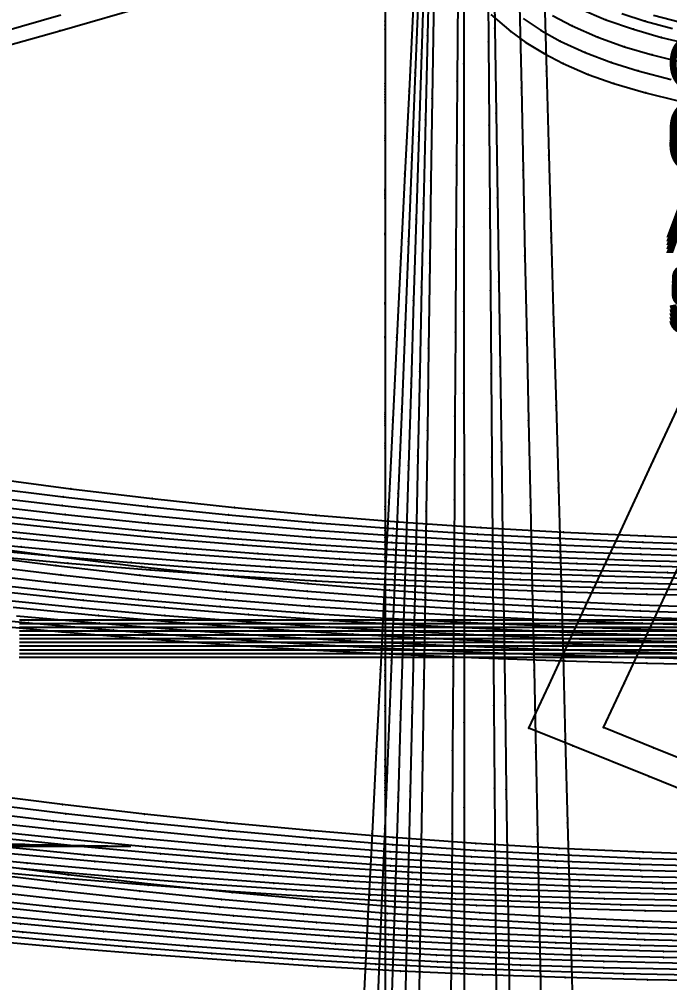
# Model space of a CAD drawing. Extents: x -2408 to 1029, y -526 to 2095.
# Drawn here: x -947.7 to -827.8, y 809.1 to 986.6 of the extents above; entities that cross this region are included whole.
import ezdxf

# ---------------------------------------------------------------- set-up
doc = ezdxf.new("R2010")
doc.units = 0

# ---------------------------------------------------------------- blocks, each defined once
blk = doc.blocks.new(' -30')
at = {"layer": '1'}
for points in [[(-230.058452, 916.580001), (-245.141658, 917.098852), (-260.166828, 917.769134), (-275.234338, 918.624536), (-290.688383, 919.721853), (-305.728339, 920.97651), (-320.933019, 922.392988), (-335.945284, 923.939691), (-351.112705, 925.667383), (-366.087844, 927.54152)], [(-365.812658, 998.782208), (-350.671126, 996.787103), (-335.643521, 994.987391), (-320.458902, 993.349894), (-305.476456, 991.931465), (-290.253334, 990.705195), (-275.086221, 989.677705), (-259.838398, 988.812748), (-244.782035, 988.103728), (-229.520606, 987.520225)], [(-320.357439, 558.396066), (-316.027919, 556.954437), (-311.026476, 555.586877)]]:
    blk.add_lwpolyline(points, dxfattribs=at)
at = {"layer": '14'}
for points in [[(-229.973089, 929.289697), (-245.16976, 929.809888), (-260.640927, 930.508343), (-275.965086, 931.398015), (-291.241824, 932.504552), (-306.505752, 933.796136), (-321.802467, 935.240728), (-337.036458, 936.834409), (-352.178831, 938.587466), (-367.373851, 940.521132)], [(-367.601045, 986.208617), (-352.58876, 984.230198), (-337.53589, 982.420932), (-322.481054, 980.787744), (-306.948559, 979.311879), (-291.912577, 978.095582), (-276.394841, 977.034537), (-261.339635, 976.171484), (-245.709135, 975.431759), (-230.041771, 974.838048)], [(-442.170355, 550.084343), (-423.963504, 555.161139), (-406.897577, 560.120217)], [(-344.509268, 558.212614), (-340.810588, 555.052314), (-338.013704, 553.046672), (-334.660668, 550.994056), (-331.145926, 549.16618), (-326.560525, 547.169298), (-321.804232, 545.458786), (-315.935061, 543.733499), (-309.963749, 542.306563)]]:
    blk.add_lwpolyline(points, dxfattribs=at)
at = {"layer": '3'}
for p in [(-350.671126, 996.787103), (-335.643521, 994.987391), (-320.458902, 993.349894), (-305.476456, 991.931465), (-290.253334, 990.705195), (-275.086221, 989.677705), (-259.838398, 988.812748), (-244.782035, 988.103728), (-352.58876, 984.230198), (-337.53589, 982.420932), (-322.481054, 980.787744), (-306.948559, 979.311879), (-291.912577, 978.095582), (-276.394841, 977.034537), (-261.339635, 976.171484), (-245.709135, 975.431759), (-352.178831, 938.587466), (-337.036458, 936.834409), (-321.802467, 935.240728), (-306.505752, 933.796136), (-291.241824, 932.504552), (-275.965086, 931.398015), (-260.640927, 930.508343), (-245.16976, 929.809888), (-351.112705, 925.667383), (-335.945284, 923.939691), (-320.933019, 922.392988), (-305.728339, 920.97651), (-290.688383, 919.721853), (-275.234338, 918.624536), (-260.166828, 917.769134), (-245.141658, 917.098852), (-316.027919, 556.954437), (-423.963504, 555.161139), (-340.810588, 555.052314), (-338.013704, 553.046672), (-334.660668, 550.994056), (-331.145926, 549.16618), (-326.560525, 547.169298), (-321.804232, 545.458786), (-359.557937, 544.069272), (-315.935061, 543.733499), (-360.322592, 528.86404), (-361.084233, 513.685404), (-361.829946, 498.666906), (-362.574553, 483.487431), (-363.318647, 468.307932), (-364.092661, 452.698247), (-364.85375, 437.519584), (-365.612888, 422.429259), (-366.374362, 407.250609), (-367.134082, 392.071869), (-696.187057, -16.208268), (-696.187057, -36.720904), (-696.187057, -54.118737), (-696.187057, -72.840981), (-696.187057, -92.526419), (-696.187057, -112.813858), (-696.187057, -133.342096), (-696.187057, -153.749935), (-696.187057, -173.676172)]:
    blk.add_point(p, dxfattribs=at)
at = {"layer": '7'}
blk.add_line((-763.632202, -125.051336), (-389.104042, -125.051336), dxfattribs=at)
at = {"layer": '8'}
for points in [[(-357.994041, 575.302811), (-358.78186, 559.547635), (-359.557937, 544.069272), (-360.322592, 528.86404), (-361.084233, 513.685404), (-361.829946, 498.666906), (-362.574553, 483.487431), (-363.318647, 468.307932), (-364.092661, 452.698247), (-364.85375, 437.519584), (-365.612888, 422.429259), (-366.374362, 407.250609), (-367.134082, 392.071869), (-367.88499, 377.065575), (-368.645189, 361.886858), (-369.405699, 346.708157), (-370.180402, 331.244073), (-370.940674, 316.065368), (-371.69304, 301.044358), (-372.44714, 285.989388), (-373.055725, 273.839893)], [(-696.187057, 19.626408), (-696.187057, 0.451554), (-696.187057, -16.208268), (-696.187057, -36.720904), (-696.187057, -54.118737), (-696.187057, -72.840981), (-696.187057, -92.526419), (-696.187057, -112.813858), (-696.187057, -133.342096), (-696.187057, -153.749935), (-696.187057, -173.676172), (-696.187057, -192.759608), (-696.187057, -210.639042), (-696.187057, -226.953287), (-696.187057, -241.3411), (-696.187057, -256.903938), (-696.187057, -270.749977), (-696.187057, -272.616177)]]:
    blk.add_lwpolyline(points, dxfattribs=at)
at = {"layer": '1'}
for s, p in [('Quantity: 1', (-644.384551, -39.548169)), ('Annotation:  ºá:3.0%£¬Ö±:5.0%', (-644.384551, -54.548169)), ('Size: 30', (-644.384551, -69.548169))]:
    blk.add_text(s, height=10, dxfattribs=at).set_placement(p)
blk = doc.blocks.new(' -31')
at = {"layer": '1'}
for points in [[(-230.820305, 914.890663), (-246.261205, 915.384291), (-261.705159, 916.032831), (-276.885972, 916.854244), (-292.298716, 917.902918), (-307.491762, 919.119407), (-322.87845, 920.501598), (-337.934576, 922.001733), (-353.290396, 923.691687), (-368.221521, 925.495972)], [(-366.967246, 996.565387), (-352.064695, 994.680052), (-336.544248, 992.899487), (-321.622823, 991.366514), (-306.063224, 989.969857), (-291.275461, 988.843302), (-275.685007, 987.846192), (-260.811204, 987.051404), (-245.204271, 986.362211), (-230.354188, 985.833593)]]:
    blk.add_lwpolyline(points, dxfattribs=at)
at = {"layer": '14'}
for points in [[(-230.240265, 927.585927), (-245.805788, 928.076104), (-261.071262, 928.717405), (-276.114991, 929.530822), (-291.313492, 930.56262), (-306.410991, 931.773332), (-321.54403, 933.134551), (-336.61462, 934.632982), (-351.593331, 936.278672), (-366.62911, 938.095761)], [(-368.948062, 984.016808), (-353.455415, 982.059377), (-337.922035, 980.274449), (-322.38773, 978.677124), (-307.104799, 977.312651), (-291.630691, 976.140108), (-276.427318, 975.167904), (-261.011429, 974.343856), (-245.703807, 973.672048), (-230.309778, 973.133422)], [(-439.194003, 554.031898), (-424.584246, 558.187979)], [(-339.390043, 557.500213), (-336.049315, 555.305381), (-332.530852, 553.351578), (-327.920214, 551.218969), (-323.118111, 549.395338), (-318.172456, 547.843113), (-312.115651, 546.285802)]]:
    blk.add_lwpolyline(points, dxfattribs=at)
at = {"layer": '3'}
for p in [(-352.064695, 994.680052), (-336.544248, 992.899487), (-321.622823, 991.366514), (-306.063224, 989.969857), (-291.275461, 988.843302), (-275.685007, 987.846192), (-260.811204, 987.051404), (-245.204271, 986.362211), (-353.455415, 982.059377), (-337.922035, 980.274449), (-322.38773, 978.677124), (-307.104799, 977.312651), (-291.630691, 976.140108), (-276.427318, 975.167904), (-261.011429, 974.343856), (-245.703807, 973.672048), (-351.593331, 936.278672), (-336.61462, 934.632982), (-321.54403, 933.134551), (-306.410991, 931.773332), (-291.313492, 930.56262), (-276.114991, 929.530822), (-261.071262, 928.717405), (-245.805788, 928.076104), (-353.290396, 923.691687), (-337.934576, 922.001733), (-322.87845, 920.501598), (-307.491762, 919.119407), (-292.298716, 917.902918), (-276.885972, 916.854244), (-261.705159, 916.032831), (-246.261205, 915.384291), (-336.049315, 555.305381), (-332.530852, 553.351578), (-327.920214, 551.218969), (-323.118111, 549.395338), (-359.267463, 547.518838), (-318.172456, 547.843113), (-359.903873, 531.964499), (-360.537909, 516.432865), (-361.157443, 501.065163), (-361.774082, 485.532827), (-362.389768, 470.000454), (-363.004279, 454.703099), (-363.637041, 439.171419), (-364.272866, 423.639861), (-364.903066, 408.198477), (-365.535021, 392.666756), (-696.187057, -14.78146), (-696.187057, -35.611433), (-696.187057, -53.278423), (-696.187057, -72.290306), (-696.187057, -92.280291), (-696.187057, -112.881592), (-696.187057, -133.727418), (-696.187057, -154.450981), (-696.187057, -174.685493)]:
    blk.add_point(p, dxfattribs=at)
at = {"layer": '7'}
blk.add_line((-763.632202, -125.051336), (-389.104042, -125.051336), dxfattribs=at)
at = {"layer": '8'}
for points in [[(-357.994041, 578.807983), (-358.649132, 562.686417), (-359.267463, 547.518838), (-359.903873, 531.964499), (-360.537909, 516.432865), (-361.157443, 501.065163), (-361.774082, 485.532827), (-362.389768, 470.000454), (-363.004279, 454.703099), (-363.637041, 439.171419), (-364.272866, 423.639861), (-364.903066, 408.198477), (-365.535021, 392.666756), (-366.159478, 377.311497), (-366.791779, 361.779794), (-367.424438, 346.248108), (-368.041408, 331.099689), (-368.673841, 315.567976), (-369.302066, 300.139236), (-369.923554, 284.876894), (-370.515747, 270.334682)], [(-696.187057, 21.607609), (-696.187057, 2.136107), (-696.187057, -14.78146), (-696.187057, -35.611433), (-696.187057, -53.278423), (-696.187057, -72.290306), (-696.187057, -92.280291), (-696.187057, -112.881592), (-696.187057, -133.727418), (-696.187057, -154.450981), (-696.187057, -174.685493), (-696.187057, -194.064164), (-696.187057, -212.220206), (-696.187057, -228.786831), (-696.187057, -243.397249), (-696.187057, -259.200869), (-696.187057, -273.2611), (-696.187057, -275.156174)]]:
    blk.add_lwpolyline(points, dxfattribs=at)
at = {"layer": '1'}
for s, p in [('Quantity: 1', (-644.39712, -39.590238)), ('Annotation:  ºá:3.0%£¬Ö±:5.0%', (-644.39712, -54.590238)), ('Size: 31', (-644.39712, -69.590238))]:
    blk.add_text(s, height=10, dxfattribs=at).set_placement(p)
blk = doc.blocks.new(' -32')
at = {"layer": '1'}
for points in [[(-230.699154, 913.181996), (-246.136612, 913.630204), (-261.623803, 914.227913), (-277.047884, 915.003424), (-292.418725, 915.98512), (-307.818458, 917.153823), (-323.243092, 918.477479), (-338.616786, 919.945562), (-353.976405, 921.565671), (-369.317428, 923.344145)], [(-367.387618, 994.290134), (-352.25817, 992.460743), (-336.985857, 990.789932), (-321.817783, 989.313987), (-306.593114, 988.025551), (-291.392571, 986.935484), (-276.156874, 986.019829), (-260.936463, 985.257985), (-245.709809, 984.630858), (-230.488011, 984.128957)]]:
    blk.add_lwpolyline(points, dxfattribs=at)
at = {"layer": '14'}
for points in [[(-230.450975, 925.885648), (-245.766268, 926.324945), (-261.398688, 926.931507), (-276.853012, 927.713052), (-291.848539, 928.672748), (-307.389391, 929.860784), (-322.967322, 931.208796), (-338.481588, 932.69629), (-353.901928, 934.333278), (-369.381724, 936.145979)], [(-367.742132, 981.534468), (-352.507979, 979.710591), (-337.27359, 978.052334), (-322.022067, 976.575291), (-307.039361, 975.32188), (-291.89249, 974.243828), (-276.303092, 973.30889), (-261.241835, 972.55637), (-245.599616, 971.918152), (-230.517079, 971.43226)], [(-334.851663, 558.097571), (-331.216653, 556.187815), (-326.464529, 554.111963), (-321.52624, 552.345683), (-316.450374, 550.850013), (-310.246126, 549.357553)]]:
    blk.add_lwpolyline(points, dxfattribs=at)
at = {"layer": '3'}
for p in [(-352.25817, 992.460743), (-336.985857, 990.789932), (-321.817783, 989.313987), (-306.593114, 988.025551), (-291.392571, 986.935484), (-276.156874, 986.019829), (-260.936463, 985.257985), (-245.709809, 984.630858), (-352.507979, 979.710591), (-337.27359, 978.052334), (-322.022067, 976.575291), (-307.039361, 975.32188), (-291.89249, 974.243828), (-276.303092, 973.30889), (-261.241835, 972.55637), (-245.599616, 971.918152), (-353.901928, 934.333278), (-338.481588, 932.69629), (-322.967322, 931.208796), (-307.389391, 929.860784), (-291.848539, 928.672748), (-276.853012, 927.713052), (-261.398688, 926.931507), (-245.766268, 926.324945), (-353.976405, 921.565671), (-338.616786, 919.945562), (-323.243092, 918.477479), (-307.818458, 917.153823), (-292.418725, 915.98512), (-277.047884, 915.003424), (-261.623803, 914.227913), (-246.136612, 913.630204), (-331.216653, 556.187815), (-326.464529, 554.111963), (-321.52624, 552.345683), (-358.988057, 550.997434), (-316.450374, 550.850013), (-359.474144, 535.786342), (-359.958852, 520.592354), (-360.431675, 505.566142), (-360.900168, 490.37164), (-361.365744, 475.177058), (-361.851347, 459.532016), (-362.332423, 444.337911), (-362.818072, 429.14395), (-363.300177, 414.042294), (-363.782934, 398.848259), (-364.264741, 383.654174), (-696.187057, -13.354648), (-696.187057, -34.501972), (-696.187057, -52.438121), (-696.187057, -71.739651), (-696.187057, -92.034185), (-696.187057, -112.949348), (-696.187057, -134.112761), (-696.187057, -155.152049), (-696.187057, -175.694834)]:
    blk.add_point(p, dxfattribs=at)
at = {"layer": '7'}
for p, q in [((-766.053925, 405.419922), (-432.919998, 405.419922)), ((-763.632202, -125.051336), (-389.104042, -125.051336))]:
    blk.add_line(p, q, dxfattribs=at)
at = {"layer": '8'}
for points in [[(-357.994041, 582.313194), (-358.49787, 566.40859), (-358.988057, 550.997434), (-359.474144, 535.786342), (-359.958852, 520.592354), (-360.431675, 505.566142), (-360.900168, 490.37164), (-361.365744, 475.177058), (-361.851347, 459.532016), (-362.332423, 444.337911), (-362.818072, 429.14395), (-363.300177, 414.042294), (-363.782934, 398.848259), (-364.264741, 383.654174), (-364.741199, 368.640575), (-365.223946, 353.446515), (-365.716322, 337.953807), (-366.199039, 322.759771), (-366.681662, 307.565715), (-367.17584, 292.008496), (-367.651794, 277.026072), (-367.975731, 266.829491)], [(-696.187057, 23.588808), (-696.187057, 3.820657), (-696.187057, -13.354648), (-696.187057, -34.501972), (-696.187057, -52.438121), (-696.187057, -71.739651), (-696.187057, -92.034185), (-696.187057, -112.949348), (-696.187057, -134.112761), (-696.187057, -155.152049), (-696.187057, -175.694834), (-696.187057, -195.36874), (-696.187057, -213.801389), (-696.187057, -230.620406), (-696.187057, -245.4534), (-696.187057, -261.497782), (-696.187057, -275.772225), (-696.187057, -277.696171)]]:
    blk.add_lwpolyline(points, dxfattribs=at)
at = {"layer": '1'}
for s, p in [('Quantity: 1', (-644.409082, -39.633162)), ('Annotation:  ºá:3.0%£¬Ö±:5.0%', (-644.409082, -54.633162)), ('Size: 32', (-644.409082, -69.633162))]:
    blk.add_text(s, height=10, dxfattribs=at).set_placement(p)
blk = doc.blocks.new(' -33')
at = {"layer": '1'}
for points in [[(-229.713963, 911.461238), (-244.911545, 911.851821), (-260.047911, 912.375349), (-275.234598, 913.063803), (-290.241443, 913.935448), (-305.407017, 914.996646), (-320.691927, 916.223201), (-335.833436, 917.582045), (-350.97037, 919.079392), (-366.083953, 920.720249)], [(-366.648808, 991.912787), (-351.727975, 990.197473), (-336.422339, 988.611354), (-321.465682, 987.242601), (-306.512614, 986.056419), (-291.527457, 985.047648), (-276.088338, 984.177619), (-261.085788, 983.47635), (-245.656514, 982.886327), (-230.644244, 982.430943)]]:
    blk.add_lwpolyline(points, dxfattribs=at)
at = {"layer": '14'}
for points in [[(-230.030932, 924.176649), (-245.635748, 924.579705), (-260.97185, 925.124213), (-276.150732, 925.829053), (-291.56984, 926.743353), (-306.888711, 927.846221), (-322.24732, 929.109205), (-337.542422, 930.502192), (-352.823161, 932.039735), (-368.0077, 933.724612)], [(-368.475385, 979.341077), (-353.567356, 977.627548), (-337.876936, 975.992946), (-322.169785, 974.551018), (-306.755484, 973.340364), (-291.217941, 972.307252), (-276.025194, 971.457875), (-260.647239, 970.744228), (-245.398865, 970.170211), (-230.056463, 969.719094)], [(-330.693703, 559.449297), (-325.821302, 557.373147), (-320.765045, 555.613375), (-315.578095, 554.129048), (-309.25608, 552.653804)]]:
    blk.add_lwpolyline(points, dxfattribs=at)
at = {"layer": '3'}
for p in [(-351.727975, 990.197473), (-336.422339, 988.611354), (-321.465682, 987.242601), (-306.512614, 986.056419), (-291.527457, 985.047648), (-276.088338, 984.177619), (-261.085788, 983.47635), (-245.656514, 982.886327), (-353.567356, 977.627548), (-337.876936, 975.992946), (-322.169785, 974.551018), (-306.755484, 973.340364), (-291.217941, 972.307252), (-276.025194, 971.457875), (-260.647239, 970.744228), (-245.398865, 970.170211), (-352.823161, 932.039735), (-337.542422, 930.502192), (-322.24732, 929.109205), (-306.888711, 927.846221), (-291.56984, 926.743353), (-276.150732, 925.829053), (-260.97185, 925.124213), (-245.635748, 924.579705), (-350.97037, 919.079392), (-335.833436, 917.582045), (-320.691927, 916.223201), (-305.407017, 914.996646), (-290.241443, 913.935448), (-275.234598, 913.063803), (-260.047911, 912.375349), (-244.911545, 911.851821), (-325.821302, 557.373147), (-358.719727, 554.504655), (-320.765045, 555.613375), (-315.578095, 554.129048), (-359.083177, 538.963578), (-359.445801, 523.431935), (-359.798016, 508.071864), (-360.144258, 492.539848), (-360.487111, 477.007756), (-360.830012, 461.721146), (-361.188076, 446.189394), (-361.551312, 430.657758), (-361.912148, 415.220494), (-362.272787, 399.688787), (-362.632317, 384.157073), (-696.187057, -27.697366), (-696.187057, -45.356723), (-696.187057, -64.52794), (-696.187057, -84.83305), (-696.187057, -105.894091), (-696.187057, -127.333096), (-696.187057, -148.772081), (-696.187057, -169.833121)]:
    blk.add_point(p, dxfattribs=at)
at = {"layer": '7'}
for p, q in [((-766.053925, 405.419922), (-432.919998, 405.419922)), ((-763.632202, -125.051336), (-389.104042, -125.051336))]:
    blk.add_line(p, q, dxfattribs=at)
at = {"layer": '8'}
for points in [[(-357.994041, 585.818405), (-358.356178, 570.149614), (-358.719727, 554.504655), (-359.083177, 538.963578), (-359.445801, 523.431935), (-359.798016, 508.071864), (-360.144258, 492.539848), (-360.487111, 477.007756), (-360.830012, 461.721146), (-361.188076, 446.189394), (-361.551312, 430.657758), (-361.912148, 415.220494), (-362.272787, 399.688787), (-362.632317, 384.157073), (-362.987864, 368.809854), (-363.348292, 353.278146), (-363.699601, 338.147147), (-364.060061, 322.615445), (-364.420403, 307.083761), (-364.776221, 291.747024), (-365.121605, 276.861275), (-365.435715, 263.324299)], [(-696.187057, 25.570009), (-696.187057, 5.505209), (-696.187057, -11.927834), (-696.187057, -27.697366), (-696.187057, -45.356723), (-696.187057, -64.52794), (-696.187057, -84.83305), (-696.187057, -105.894091), (-696.187057, -127.333096), (-696.187057, -148.772081), (-696.187057, -169.833121), (-696.187057, -190.138231), (-696.187057, -209.309447), (-696.187057, -226.968803), (-696.187057, -242.738335), (-696.187057, -260.17137), (-696.187057, -274.928334), (-696.187057, -280.236168)]]:
    blk.add_lwpolyline(points, dxfattribs=at)
at = {"layer": '1'}
for s, p in [('Quantity: 1', (-644.419332, -39.670074)), ('Annotation:  ºá:3.0%£¬Ö±:5.0%', (-644.419332, -54.670074)), ('Size: 33', (-644.419332, -69.670074))]:
    blk.add_text(s, height=10, dxfattribs=at).set_placement(p)
blk = doc.blocks.new(' -34')
at = {"layer": '1'}
for points in [[(-230.427762, 909.782645), (-245.767545, 910.145196), (-261.292611, 910.647728), (-276.811044, 911.316051), (-292.17174, 912.170163), (-307.669687, 913.215218), (-322.673009, 914.382545), (-338.143351, 915.730502), (-353.6053, 917.214317), (-368.932109, 918.831197)], [(-367.483907, 989.763779), (-352.346175, 988.095232), (-337.021788, 986.577503), (-321.730588, 985.251048), (-306.590636, 984.120804), (-291.27251, 983.153903), (-276.06515, 982.352131), (-260.73121, 981.684495), (-245.392154, 981.143215), (-230.338441, 980.727177)]]:
    blk.add_lwpolyline(points, dxfattribs=at)
at = {"layer": '14'}
for points in [[(-230.120326, 922.484644), (-245.41609, 922.840358), (-261.082202, 923.350452), (-276.636184, 924.022929), (-291.791546, 924.864889), (-306.850963, 925.889206), (-321.900271, 927.067712), (-336.990789, 928.378096), (-352.016187, 929.816011), (-366.944987, 931.389015)], [(-368.935912, 977.147014), (-353.592861, 975.459212), (-338.253338, 973.937193), (-323.189596, 972.623136), (-307.862851, 971.478358), (-292.70988, 970.517946), (-277.127204, 969.688538), (-261.377122, 968.997943), (-245.786458, 968.44933), (-230.134274, 968.026103)], [(-317.912185, 558.25939), (-311.505881, 556.642196)]]:
    blk.add_lwpolyline(points, dxfattribs=at)
at = {"layer": '3'}
for p in [(-352.346175, 988.095232), (-337.021788, 986.577503), (-321.730588, 985.251048), (-306.590636, 984.120804), (-291.27251, 983.153903), (-276.06515, 982.352131), (-260.73121, 981.684495), (-245.392154, 981.143215), (-353.592861, 975.459212), (-338.253338, 973.937193), (-323.189596, 972.623136), (-307.862851, 971.478358), (-292.70988, 970.517946), (-277.127204, 969.688538), (-261.377122, 968.997943), (-245.786458, 968.44933), (-352.016187, 929.816011), (-336.990789, 928.378096), (-321.900271, 927.067712), (-306.850963, 925.889206), (-291.791546, 924.864889), (-276.636184, 924.022929), (-261.082202, 923.350452), (-245.41609, 922.840358), (-353.6053, 917.214317), (-338.143351, 915.730502), (-322.673009, 914.382545), (-307.669687, 913.215218), (-292.17174, 912.170163), (-276.811044, 911.316051), (-261.292611, 910.647728), (-245.767545, 910.145196), (-358.692348, 542.89281), (-358.922183, 527.744832), (-359.146703, 512.596784), (-359.369416, 496.9027), (-359.579519, 481.754431), (-359.789396, 466.856898), (-360.022707, 450.987489), (-360.251846, 435.839505), (-360.480858, 420.787976), (-360.709181, 405.639974), (-360.935904, 390.491966), (-696.187057, -26.503698), (-696.187057, -44.42414), (-696.187057, -63.878794), (-696.187057, -84.484107), (-696.187057, -105.856506), (-696.187057, -127.612478), (-696.187057, -149.368449), (-696.187057, -170.740867)]:
    blk.add_point(p, dxfattribs=at)
at = {"layer": '7'}
for p, q in [((-766.053925, 405.419922), (-432.919998, 405.419922)), ((-763.632202, -125.051336), (-389.104042, -125.051336))]:
    blk.add_line(p, q, dxfattribs=at)
at = {"layer": '8'}
for points in [[(-357.994041, 589.323578), (-358.232784, 573.314169), (-358.462428, 558.04015), (-358.692348, 542.89281), (-358.922183, 527.744832), (-359.146703, 512.596784), (-359.369416, 496.9027), (-359.579519, 481.754431), (-359.789396, 466.856898), (-360.022707, 450.987489), (-360.251846, 435.839505), (-360.480858, 420.787976), (-360.709181, 405.639974), (-360.935904, 390.491966), (-361.170325, 374.811117), (-361.397397, 359.663089), (-361.624845, 344.515086), (-361.856973, 329.055137), (-362.08426, 313.90714), (-362.31091, 298.797827), (-362.541301, 283.44087), (-362.765018, 268.530517), (-362.895737, 259.819088)], [(-696.187057, 27.551208), (-696.187057, 7.189761), (-696.187057, -10.50102), (-696.187057, -26.503698), (-696.187057, -44.42414), (-696.187057, -63.878794), (-696.187057, -84.484107), (-696.187057, -105.856506), (-696.187057, -127.612478), (-696.187057, -149.368449), (-696.187057, -170.740867), (-696.187057, -191.34618), (-696.187057, -210.800818), (-696.187057, -228.721277), (-696.187057, -244.723942), (-696.187057, -262.414736), (-696.187057, -277.389873), (-696.187057, -282.776184)]]:
    blk.add_lwpolyline(points, dxfattribs=at)
at = {"layer": '1'}
for s, p in [('Category: 2', (-644.430513, -24.70312)), ('Quantity: 1', (-644.430513, -39.70312)), ('Annotation:  ºá:3.0%£¬Ö±:5.0%', (-644.430513, -54.70312)), ('Size: 34', (-644.430513, -69.70312))]:
    blk.add_text(s, height=10, dxfattribs=at).set_placement(p)
blk = doc.blocks.new(' -35')
at = {"layer": '1'}
for points in [[(-230.101982, 908.087931), (-245.560677, 908.41424), (-261.00138, 908.870145), (-276.451107, 909.482685), (-291.799817, 910.27427), (-307.231155, 911.249734), (-322.247475, 912.358137), (-337.6563, 913.63927), (-352.936288, 915.03769), (-368.320668, 916.584044)], [(-368.795335, 987.694646), (-353.40563, 986.063434), (-338.101332, 984.609462), (-323.08904, 983.365764), (-307.754268, 982.276277), (-292.235381, 981.344765), (-276.881329, 980.576891), (-261.513174, 979.94598), (-246.148302, 979.438741), (-230.680906, 979.043986)]]:
    blk.add_lwpolyline(points, dxfattribs=at)
at = {"layer": '14'}
for points in [[(-230.156451, 920.796217), (-245.757363, 921.123319), (-261.094105, 921.582282), (-276.315237, 922.189722), (-291.865827, 922.992552), (-307.331555, 923.986954), (-322.787331, 925.146208), (-338.28588, 926.443576), (-353.718078, 927.869738), (-369.051616, 929.432836)], [(-367.445227, 974.769211), (-352.516082, 973.21241), (-337.57244, 971.813351), (-322.08609, 970.550151), (-306.369598, 969.460313), (-290.88519, 968.554393), (-275.801216, 967.815642), (-260.541089, 967.200202), (-245.411211, 966.712004), (-230.155305, 966.336682)]]:
    blk.add_lwpolyline(points, dxfattribs=at)
at = {"layer": '3'}
for p in [(-353.40563, 986.063434), (-338.101332, 984.609462), (-323.08904, 983.365764), (-307.754268, 982.276277), (-292.235381, 981.344765), (-276.881329, 980.576891), (-261.513174, 979.94598), (-246.148302, 979.438741), (-352.516082, 973.21241), (-337.57244, 971.813351), (-322.08609, 970.550151), (-306.369598, 969.460313), (-290.88519, 968.554393), (-275.801216, 967.815642), (-260.541089, 967.200202), (-245.411211, 966.712004), (-353.718078, 927.869738), (-338.28588, 926.443576), (-322.787331, 925.146208), (-307.331555, 923.986954), (-291.865827, 922.992552), (-276.315237, 922.189722), (-261.094105, 921.582282), (-245.757363, 921.123319), (-352.936288, 915.03769), (-337.6563, 913.63927), (-322.247475, 912.358137), (-307.231155, 911.249734), (-291.799817, 910.27427), (-276.451107, 909.482685), (-261.00138, 908.870145), (-245.560677, 908.41424), (-358.329169, 546.146793), (-358.442452, 530.676502), (-358.550565, 515.206176), (-358.648017, 499.914978), (-358.741122, 484.44456), (-358.836891, 468.97415), (-358.940036, 453.75982), (-359.05188, 438.28952), (-359.165799, 422.819241), (-359.277038, 407.447403), (-359.387175, 391.977098), (-696.187057, -25.310029), (-696.187057, -43.491557), (-696.187057, -63.229649), (-696.187057, -84.135146), (-696.187057, -105.818943), (-696.187057, -127.89188), (-696.187057, -149.964818), (-696.187057, -171.648615)]:
    blk.add_point(p, dxfattribs=at)
at = {"layer": '7'}
for p, q in [((-766.053925, 405.419922), (-432.919998, 405.419922)), ((-763.632202, -125.051336), (-389.104042, -125.051336))]:
    blk.add_line(p, q, dxfattribs=at)
at = {"layer": '8'}
for points in [[(-357.994041, 592.828789), (-358.10507, 577.086023), (-358.216104, 561.603627), (-358.329169, 546.146793), (-358.442452, 530.676502), (-358.550565, 515.206176), (-358.648017, 499.914978), (-358.741122, 484.44456), (-358.836891, 468.97415), (-358.940036, 453.75982), (-359.05188, 438.28952), (-359.165799, 422.819241), (-359.277038, 407.447403), (-359.387175, 391.977098), (-359.495472, 376.699298), (-359.605702, 361.229002), (-359.716393, 345.758691), (-359.824154, 330.706494), (-359.934742, 315.236191), (-360.045242, 299.765885), (-360.153836, 284.564298), (-360.262756, 269.321207), (-360.355721, 256.313896)], [(-696.187057, 29.532409), (-696.187057, 8.874313), (-696.187057, -9.074205), (-696.187057, -25.310029), (-696.187057, -43.491557), (-696.187057, -63.229649), (-696.187057, -84.135146), (-696.187057, -105.818943), (-696.187057, -127.89188), (-696.187057, -149.964818), (-696.187057, -171.648615), (-696.187057, -192.55413), (-696.187057, -212.292221), (-696.187057, -230.473749), (-696.187057, -246.709572), (-696.187057, -264.658074), (-696.187057, -279.851389), (-696.187057, -285.316181)]]:
    blk.add_lwpolyline(points, dxfattribs=at)
blk = doc.blocks.new(' -36')
at = {"layer": '1'}
for points in [[(-230.504272, 906.409899), (-245.550474, 906.695297), (-260.708266, 907.103071), (-275.74703, 907.648938), (-291.02618, 908.373605), (-306.049156, 909.256117), (-321.123961, 910.304146), (-336.126165, 911.487337), (-351.102485, 912.786098), (-366.083714, 914.209209)], [(-366.022177, 985.21425), (-350.950072, 983.715811), (-335.487168, 982.3508), (-320.384614, 981.200971), (-305.288093, 980.220022), (-290.16462, 979.389111), (-275.035308, 978.696912), (-259.899737, 978.131334), (-244.813666, 977.681409), (-229.671196, 977.337734)]]:
    blk.add_lwpolyline(points, dxfattribs=at)
at = {"layer": '14'}
for points in [[(-230.140305, 919.111343), (-245.376549, 919.394593), (-261.009089, 919.819827), (-276.571459, 920.394944), (-291.071047, 921.088135), (-306.943461, 922.040831), (-322.085356, 923.116351), (-337.272644, 924.327252), (-352.393684, 925.655253), (-367.415536, 927.106656)], [(-368.166007, 972.669229), (-352.826267, 971.136628), (-337.472426, 969.771417), (-322.421529, 968.612458), (-307.156428, 967.609448), (-292.130002, 966.77317), (-276.690177, 966.054913), (-261.092076, 965.462484), (-245.653449, 964.99914), (-230.120728, 964.650726)]]:
    blk.add_lwpolyline(points, dxfattribs=at)
at = {"layer": '3'}
for p in [(-350.950072, 983.715811), (-335.487168, 982.3508), (-320.384614, 981.200971), (-305.288093, 980.220022), (-290.16462, 979.389111), (-275.035308, 978.696912), (-259.899737, 978.131334), (-244.813666, 977.681409), (-352.826267, 971.136628), (-337.472426, 969.771417), (-322.421529, 968.612458), (-307.156428, 967.609448), (-292.130002, 966.77317), (-276.690177, 966.054913), (-261.092076, 965.462484), (-245.653449, 964.99914), (-352.393684, 925.655253), (-337.272644, 924.327252), (-322.085356, 923.116351), (-306.943461, 922.040831), (-291.071047, 921.088135), (-276.571459, 920.394944), (-261.009089, 919.819827), (-245.376549, 919.394593), (-351.102485, 912.786098), (-336.126165, 911.487337), (-321.123961, 910.304146), (-306.049156, 909.256117), (-291.02618, 908.373605), (-275.74703, 907.648938), (-260.708266, 907.103071), (-245.550474, 906.695297), (-357.9771, 549.431499), (-357.97405, 534.390923), (-357.966692, 519.350346), (-357.949904, 503.740674), (-357.927372, 488.700112), (-357.905855, 473.659549), (-357.891746, 458.128292), (-357.885815, 443.08771), (-357.883123, 428.047136), (-357.879272, 412.355052), (-357.873467, 397.314466), (-357.866747, 382.273902), (-696.187057, -24.116363), (-696.187057, -42.558977), (-696.187057, -62.580508), (-696.187057, -83.786207), (-696.187057, -105.781382), (-696.187057, -128.171286), (-696.187057, -150.56119), (-696.187057, -172.556365)]:
    blk.add_point(p, dxfattribs=at)
at = {"layer": '7'}
for p, q in [((-766.053925, 405.419922), (-432.919998, 405.419922)), ((-763.632202, -125.051336), (-389.104042, -125.051336))]:
    blk.add_line(p, q, dxfattribs=at)
at = {"layer": '8'}
for points in [[(-357.994041, 596.334), (-357.986258, 580.263284), (-357.980483, 564.458349), (-357.9771, 549.431499), (-357.97405, 534.390923), (-357.966692, 519.350346), (-357.949904, 503.740674), (-357.927372, 488.700112), (-357.905855, 473.659549), (-357.891746, 458.128292), (-357.885815, 443.08771), (-357.883123, 428.047136), (-357.879272, 412.355052), (-357.873467, 397.314466), (-357.866747, 382.273902), (-357.860029, 366.677824), (-357.854128, 351.637242), (-357.848458, 336.596676), (-357.842569, 321.230885), (-357.836665, 306.190293), (-357.830455, 290.448863), (-357.824549, 275.396306), (-357.818728, 260.484553), (-357.815742, 252.808685)], [(-696.187057, 31.513608), (-696.187057, 10.558863), (-696.187057, -7.6474), (-696.187057, -24.116363), (-696.187057, -42.558977), (-696.187057, -62.580508), (-696.187057, -83.786207), (-696.187057, -105.781382), (-696.187057, -128.171286), (-696.187057, -150.56119), (-696.187057, -172.556365), (-696.187057, -193.762064), (-696.187057, -213.783595), (-696.187057, -232.226194), (-696.187057, -248.695178), (-696.187057, -266.901435), (-696.187057, -282.312918), (-696.187057, -287.856178)]]:
    blk.add_lwpolyline(points, dxfattribs=at)
blk = doc.blocks.new(' -37')
at = {"layer": '1'}
for points in [[(-245.459677, 904.980259), (-260.667258, 905.352559), (-276.077418, 905.870353), (-291.481155, 906.553866), (-306.876367, 907.41031), (-322.135864, 908.427753), (-337.503594, 909.596445), (-352.868603, 910.885348), (-368.222294, 912.301225), (-383.573767, 913.858021)], [(-383.641677, 984.924804), (-368.25393, 983.293401), (-353.013124, 981.827192), (-337.595151, 980.512537), (-322.249929, 979.387267), (-306.805765, 978.425619), (-291.410465, 977.617821), (-275.951208, 976.945654), (-260.851131, 976.413247), (-245.383191, 975.982942)]]:
    blk.add_lwpolyline(points, dxfattribs=at)
at = {"layer": '14'}
for points in [[(-246.258611, 917.699673), (-261.53958, 918.084109), (-276.723469, 918.605447), (-292.207306, 919.30131), (-307.850405, 920.194893), (-323.3798, 921.253687), (-338.95612, 922.455209), (-354.464864, 923.776227), (-369.96115, 925.231088)], [(-369.534435, 970.658148), (-353.784975, 969.144298), (-338.021741, 967.806655), (-322.581244, 966.681091), (-306.953977, 965.713478), (-291.605429, 964.913202), (-275.873302, 964.232931), (-260.7973, 963.703712), (-245.111403, 963.272636)]]:
    blk.add_lwpolyline(points, dxfattribs=at)
at = {"layer": '3'}
for p in [(-368.25393, 983.293401), (-353.013124, 981.827192), (-337.595151, 980.512537), (-322.249929, 979.387267), (-306.805765, 978.425619), (-291.410465, 977.617821), (-275.951208, 976.945654), (-260.851131, 976.413247), (-353.784975, 969.144298), (-338.021741, 967.806655), (-322.581244, 966.681091), (-306.953977, 965.713478), (-291.605429, 964.913202), (-275.873302, 964.232931), (-260.7973, 963.703712), (-354.464864, 923.776227), (-338.95612, 922.455209), (-323.3798, 921.253687), (-307.850405, 920.194893), (-292.207306, 919.30131), (-276.723469, 918.605447), (-261.53958, 918.084109), (-368.222294, 912.301225), (-352.868603, 910.885348), (-337.503594, 909.596445), (-322.135864, 908.427753), (-306.876367, 907.41031), (-291.481155, 906.553866), (-276.077418, 905.870353), (-260.667258, 905.352559), (-357.641826, 553.514255), (-357.527834, 538.1667), (-357.409938, 522.819186), (-357.285102, 507.658387), (-357.15155, 492.310991), (-357.017919, 476.963593), (-356.893468, 461.882822), (-356.775165, 446.535295), (-356.661063, 431.187733), (-356.547517, 415.942769), (-356.430967, 400.595233), (-356.31318, 385.247712), (-696.187057, -22.922694), (-696.187057, -41.626394), (-696.187057, -61.931363), (-696.187057, -83.437265), (-696.187057, -105.743818), (-696.187057, -120.861969), (-696.187057, -136.039408), (-696.187057, -151.157559), (-696.187057, -166.097773)]:
    blk.add_point(p, dxfattribs=at)
at = {"layer": '7'}
for p, q in [((-766.053925, 405.419922), (-432.919998, 405.419922)), ((-763.632202, -125.051336), (-389.104042, -125.051336))]:
    blk.add_line(p, q, dxfattribs=at)
at = {"layer": '8'}
for points in [[(-357.994041, 599.839211), (-357.872231, 584.064936), (-357.756174, 568.812925), (-357.641826, 553.514255), (-357.527834, 538.1667), (-357.409938, 522.819186), (-357.285102, 507.658387), (-357.15155, 492.310991), (-357.017919, 476.963593), (-356.893468, 461.882822), (-356.775165, 446.535295), (-356.661063, 431.187733), (-356.547517, 415.942769), (-356.430967, 400.595233), (-356.31318, 385.247712), (-356.196898, 370.100727), (-356.079687, 354.753207), (-355.96282, 339.405684), (-355.843415, 323.726308), (-355.726375, 308.378797), (-355.609575, 293.071471), (-355.494618, 278.003513), (-355.379055, 262.852818), (-355.275726, 249.303493)], [(-696.187057, 33.494809), (-696.187057, 12.243416), (-696.187057, -6.220585), (-696.187057, -22.922694), (-696.187057, -41.626394), (-696.187057, -61.931363), (-696.187057, -83.437265), (-696.187057, -105.743818), (-696.187057, -120.861969), (-696.187057, -136.039408), (-696.187057, -151.157559), (-696.187057, -166.097773), (-696.187057, -187.91505), (-696.187057, -208.664815), (-696.187057, -227.94675), (-696.187057, -245.360511), (-696.187057, -260.505839), (-696.187057, -276.478989), (-696.187057, -290.396175)]]:
    blk.add_lwpolyline(points, dxfattribs=at)
blk = doc.blocks.new(' -38')
at = {"layer": '1'}
for points in [[(-245.571293, 903.275358), (-260.691583, 903.612186), (-276.064375, 904.087584), (-291.336008, 904.714934), (-306.695468, 905.514461), (-321.950572, 906.479049), (-337.290448, 907.593609), (-352.47591, 908.812689), (-367.796508, 910.16426), (-382.986446, 911.636908)], [(-383.091149, 982.670512), (-368.117008, 981.152869), (-352.798464, 979.750458), (-337.528291, 978.518327), (-322.182504, 977.456847), (-306.84007, 976.557031), (-291.476278, 975.798552), (-276.106656, 975.171751), (-261.044984, 974.676492), (-245.667599, 974.280945)]]:
    blk.add_lwpolyline(points, dxfattribs=at)
at = {"layer": '14'}
for points in [[(-245.04861, 915.967862), (-260.554833, 916.312619), (-276.024567, 916.794323), (-291.098525, 917.414303), (-306.372308, 918.217006), (-321.532684, 919.181611), (-336.684533, 920.284424), (-351.88489, 921.507814), (-367.016424, 922.846396), (-382.044767, 924.305899)], [(-368.926756, 968.472011), (-353.664202, 967.07645), (-337.813999, 965.804227), (-322.567313, 964.756413), (-307.46852, 963.872489), (-291.787586, 963.100163), (-276.573298, 962.480341), (-261.190993, 961.973783), (-245.947095, 961.584031)]]:
    blk.add_lwpolyline(points, dxfattribs=at)
at = {"layer": '3'}
for p in [(-368.117008, 981.152869), (-352.798464, 979.750458), (-337.528291, 978.518327), (-322.182504, 977.456847), (-306.84007, 976.557031), (-291.476278, 975.798552), (-276.106656, 975.171751), (-261.044984, 974.676492), (-353.664202, 967.07645), (-337.813999, 965.804227), (-322.567313, 964.756413), (-307.46852, 963.872489), (-291.787586, 963.100163), (-276.573298, 962.480341), (-261.190993, 961.973783), (-367.016424, 922.846396), (-351.88489, 921.507814), (-336.684533, 920.284424), (-321.532684, 919.181611), (-306.372308, 918.217006), (-291.098525, 917.414303), (-276.024567, 916.794323), (-260.554833, 916.312619), (-367.796508, 910.16426), (-352.47591, 908.812689), (-337.290448, 907.593609), (-321.950572, 906.479049), (-306.695468, 905.514461), (-291.336008, 904.714934), (-276.064375, 904.087584), (-260.691583, 903.612186), (-357.306276, 556.092905), (-357.081181, 540.438379), (-356.852105, 524.783918), (-356.617269, 509.319966), (-356.372216, 493.665735), (-356.127082, 478.011517), (-355.893204, 462.629209), (-355.663709, 446.974751), (-355.438498, 431.320228), (-355.214578, 415.770351), (-354.986863, 400.11586), (-354.757885, 384.461385), (-696.187057, -21.729027), (-696.187057, -40.693814), (-696.187057, -61.282221), (-696.187057, -83.088325), (-696.187057, -105.706257), (-696.187057, -121.035437), (-696.187057, -136.424732), (-696.187057, -151.753912), (-696.187057, -166.90269), (-696.187057, -181.750797)]:
    blk.add_point(p, dxfattribs=at)
at = {"layer": '7'}
for p, q in [((-766.053925, 405.419922), (-432.919998, 405.419922)), ((-763.632202, -125.051336), (-389.104042, -125.051336))]:
    blk.add_line(p, q, dxfattribs=at)
at = {"layer": '8'}
for points in [[(-357.994041, 603.344383), (-357.757929, 587.254624), (-357.531393, 571.697565), (-357.306276, 556.092905), (-357.081181, 540.438379), (-356.852105, 524.783918), (-356.617269, 509.319966), (-356.372216, 493.665735), (-356.127082, 478.011517), (-355.893204, 462.629209), (-355.663709, 446.974751), (-355.438498, 431.320228), (-355.214578, 415.770351), (-354.986863, 400.11586), (-354.757885, 384.461385), (-354.531864, 369.011453), (-354.303478, 353.35699), (-354.075445, 337.702504), (-353.853879, 322.492269), (-353.625682, 306.837786), (-353.397413, 291.183321), (-353.173324, 275.814354), (-352.95453, 260.806678), (-352.735748, 245.798283)], [(-696.187057, 35.476007), (-696.187057, 13.927966), (-696.187057, -4.793773), (-696.187057, -21.729027), (-696.187057, -40.693814), (-696.187057, -61.282221), (-696.187057, -83.088325), (-696.187057, -105.706257), (-696.187057, -121.035437), (-696.187057, -136.424732), (-696.187057, -151.753912), (-696.187057, -166.90269), (-696.187057, -181.750797), (-696.187057, -203.196114), (-696.187057, -223.288398), (-696.187057, -241.621761), (-696.187057, -257.790326), (-696.187057, -275.279319), (-696.187057, -289.247953), (-696.187057, -292.936172)]]:
    blk.add_lwpolyline(points, dxfattribs=at)
blk = doc.blocks.new(' -39')
at = {"layer": '1'}
for points in [[(-245.661867, 901.573951), (-261.103776, 901.886833), (-276.434212, 902.326232), (-291.762844, 902.914187), (-306.82561, 903.652117), (-322.137742, 904.571445), (-337.014581, 905.603083), (-352.802447, 906.819188), (-368.134916, 908.121614), (-383.408379, 909.54612)], [(-809.946472, 1019.615793), (-823.823264, 1025.214607), (-833.044586, 1028.938141), (-829.243224, 1037.09872), (-822.919753, 1050.673668), (-816.521745, 1064.408638)], [(-382.579807, 980.454566), (-367.123919, 978.962105), (-351.900996, 977.644657), (-336.915861, 976.507577), (-321.668238, 975.517878), (-306.435503, 974.680333), (-291.172075, 973.974802), (-275.906719, 973.39406), (-260.634175, 972.92972), (-245.262398, 972.569122)]]:
    blk.add_lwpolyline(points, dxfattribs=at)
at = {"layer": '14'}
for points in [[(-246.52356, 914.290222), (-261.664871, 914.604067), (-276.719893, 915.042975), (-292.136838, 915.640702), (-307.779545, 916.423903), (-323.308506, 917.375761), (-338.829036, 918.472158), (-354.39951, 919.693089), (-369.899802, 921.031054), (-385.294686, 922.492053)], [(-386.442277, 968.085819), (-370.807059, 966.548447), (-355.158406, 965.167085), (-339.829887, 963.982651), (-324.211107, 962.949385), (-308.759855, 962.082264), (-293.609688, 961.367241), (-278.044998, 960.760334), (-262.319546, 960.2692), (-246.748947, 959.896897)]]:
    blk.add_lwpolyline(points, dxfattribs=at)
at = {"layer": '2'}
blk.add_point((-833.044586, 1028.938141), dxfattribs=at)
at = {"layer": '3'}
for p in [(-822.919753, 1050.673668), (-829.243224, 1037.09872), (-823.823264, 1025.214607), (-367.123919, 978.962105), (-351.900996, 977.644657), (-336.915861, 976.507577), (-321.668238, 975.517878), (-306.435503, 974.680333), (-291.172075, 973.974802), (-275.906719, 973.39406), (-260.634175, 972.92972), (-370.807059, 966.548447), (-355.158406, 965.167085), (-339.829887, 963.982651), (-324.211107, 962.949385), (-308.759855, 962.082264), (-293.609688, 961.367241), (-278.044998, 960.760334), (-262.319546, 960.2692), (-369.899802, 921.031054), (-354.39951, 919.693089), (-338.829036, 918.472158), (-323.308506, 917.375761), (-307.779545, 916.423903), (-292.136838, 915.640702), (-276.719893, 915.042975), (-261.664871, 914.604067), (-368.134916, 908.121614), (-352.802447, 906.819188), (-337.014581, 905.603083), (-322.137742, 904.571445), (-306.82561, 903.652117), (-291.762844, 902.914187), (-276.434212, 902.326232), (-261.103776, 901.886833), (-356.685109, 545.104342), (-356.362903, 529.940978), (-356.020062, 514.173832), (-355.682332, 499.010802), (-355.342786, 483.84782), (-354.996695, 468.16401), (-354.670759, 453.000735), (-354.350238, 437.837325), (-354.031135, 422.673903), (-353.712454, 407.617195), (-353.389789, 392.453851), (-696.187057, -20.535366), (-696.187057, -39.761231), (-696.187057, -60.633077), (-696.187057, -82.739383), (-696.187057, -97.959542), (-696.187057, -113.423548), (-696.187057, -129.009478), (-696.187057, -144.595427), (-696.187057, -160.059433), (-696.187057, -175.279592)]:
    blk.add_point(p, dxfattribs=at)
at = {"layer": '7'}
for p, q in [((-766.053925, 405.419922), (-432.919998, 405.419922)), ((-763.632202, -125.051336), (-389.104042, -125.051336))]:
    blk.add_line(p, q, dxfattribs=at)
at = {"layer": '8'}
for points in [[(-357.004342, 560.267766), (-356.685109, 545.104342), (-356.362903, 529.940978), (-356.020062, 514.173832), (-355.682332, 499.010802), (-355.342786, 483.84782), (-354.996695, 468.16401), (-354.670759, 453.000735), (-354.350238, 437.837325), (-354.031135, 422.673903), (-353.712454, 407.617195), (-353.389789, 392.453851), (-353.066475, 377.290501), (-352.730974, 361.537636), (-352.408563, 346.374282), (-352.086359, 331.210923), (-351.756728, 315.702433), (-351.434295, 300.539062), (-351.112732, 285.418531), (-350.782694, 269.898324), (-350.458211, 254.638131), (-350.195732, 242.293091)], [(-696.187057, 37.457209), (-696.187057, 15.612518), (-696.187057, -3.366959), (-696.187057, -20.535366), (-696.187057, -39.761231), (-696.187057, -60.633077), (-696.187057, -82.739383), (-696.187057, -97.959542), (-696.187057, -113.423548), (-696.187057, -129.009478), (-696.187057, -144.595427), (-696.187057, -160.059433), (-696.187057, -175.279592), (-696.187057, -190.133979), (-696.187057, -211.463037), (-696.187057, -231.283287), (-696.187057, -249.183207), (-696.187057, -264.751363), (-696.187057, -281.170439), (-696.187057, -295.47617)]]:
    blk.add_lwpolyline(points, dxfattribs=at)
blk = doc.blocks.new(' -40')
at = {"layer": '1'}
for points in [[(-245.541039, 899.874438), (-260.812625, 900.151127), (-275.950485, 900.545395), (-291.204346, 901.081725), (-306.308106, 901.768543), (-321.546946, 902.62877), (-336.777175, 903.632918), (-352.182547, 904.768669), (-367.364014, 906.003151), (-382.566911, 907.358057)], [(-810.350326, 1014.190894), (-824.614251, 1019.911132), (-838.705033, 1025.562346), (-846.817474, 1028.816071), (-843.13593, 1036.7194), (-836.820902, 1050.276171), (-830.237726, 1064.408626), (-823.858313, 1078.103655), (-817.308655, 1092.164154)], [(-382.954434, 978.356849), (-367.666352, 976.938653), (-352.4565, 975.682118), (-337.142443, 974.578416), (-321.937139, 973.643077), (-306.604028, 972.846223), (-291.515443, 972.188616), (-276.171575, 971.640138), (-260.908913, 971.207985), (-245.558737, 970.877499)]]:
    blk.add_lwpolyline(points, dxfattribs=at)
at = {"layer": '14'}
for points in [[(-245.858515, 912.580462), (-261.233991, 912.862601), (-276.567036, 913.270318), (-292.309591, 913.836738), (-307.522967, 914.54807), (-322.626578, 915.419378), (-337.722783, 916.431094), (-352.871531, 917.562988), (-367.950069, 918.799705), (-383.018029, 920.154666)], [(-383.862224, 965.686938), (-368.779677, 964.287542), (-353.685798, 963.03627), (-337.984267, 961.906359), (-322.961655, 960.982098), (-307.208543, 960.160624), (-291.804326, 959.4903), (-276.026341, 958.929114), (-260.955345, 958.503785), (-245.236538, 958.169516)]]:
    blk.add_lwpolyline(points, dxfattribs=at)
at = {"layer": '2'}
blk.add_point((-846.817474, 1028.816071), dxfattribs=at)
at = {"layer": '3'}
for p in [(-823.858313, 1078.103655), (-830.237726, 1064.408626), (-836.820902, 1050.276171), (-843.13593, 1036.7194), (-838.705033, 1025.562346), (-824.614251, 1019.911132), (-367.666352, 976.938653), (-352.4565, 975.682118), (-337.142443, 974.578416), (-321.937139, 973.643077), (-306.604028, 972.846223), (-291.515443, 972.188616), (-276.171575, 971.640138), (-260.908913, 971.207985), (-368.779677, 964.287542), (-353.685798, 963.03627), (-337.984267, 961.906359), (-322.961655, 960.982098), (-307.208543, 960.160624), (-291.804326, 959.4903), (-276.026341, 958.929114), (-260.955345, 958.503785), (-367.950069, 918.799705), (-352.871531, 917.562988), (-337.722783, 916.431094), (-322.626578, 915.419378), (-307.522967, 914.54807), (-292.309591, 913.836738), (-276.567036, 913.270318), (-261.233991, 912.862601), (-367.364014, 906.003151), (-352.182547, 904.768669), (-336.777175, 903.632918), (-321.546946, 902.62877), (-306.308106, 901.768543), (-291.204346, 901.081725), (-275.950485, 900.545395), (-260.812625, 900.151127), (-356.277536, 548.235545), (-355.849995, 532.780574), (-355.420845, 517.523653), (-354.9778, 502.069111), (-354.532194, 486.614651), (-354.098767, 471.442744), (-353.665907, 455.987916), (-353.239207, 440.532914), (-352.814597, 425.077872), (-352.391445, 409.731587), (-351.96337, 394.276621), (-696.187057, -19.341697), (-696.187057, -38.828648), (-696.187057, -59.983913), (-696.187057, -82.390439), (-696.187057, -97.81728), (-696.187057, -113.491299), (-696.187057, -129.288879), (-696.187057, -145.086478), (-696.187057, -160.760478), (-696.187057, -176.187319)]:
    blk.add_point(p, dxfattribs=at)
at = {"layer": '7'}
for p, q in [((-766.053925, 405.419922), (-432.919998, 405.419922)), ((-763.632202, -125.051336), (-389.104042, -125.051336))]:
    blk.add_line(p, q, dxfattribs=at)
at = {"layer": '8'}
for points in [[(-356.702283, 563.690599), (-356.277536, 548.235545), (-355.849995, 532.780574), (-355.420845, 517.523653), (-354.9778, 502.069111), (-354.532194, 486.614651), (-354.098767, 471.442744), (-353.665907, 455.987916), (-353.239207, 440.532914), (-352.814597, 425.077872), (-352.391445, 409.731587), (-351.96337, 394.276621), (-351.53446, 378.821678), (-351.111673, 363.579299), (-350.683565, 348.124335), (-350.255735, 332.669382), (-349.818124, 316.862657), (-349.390096, 301.407669), (-348.962007, 285.95274), (-348.541098, 270.756445), (-348.122872, 255.655997), (-347.715554, 240.948604), (-347.655716, 238.787899)], [(-696.187057, 39.438407), (-696.187057, 17.297069), (-696.187057, -1.940145), (-696.187057, -19.341697), (-696.187057, -38.828648), (-696.187057, -59.983913), (-696.187057, -82.390439), (-696.187057, -97.81728), (-696.187057, -113.491299), (-696.187057, -129.288879), (-696.187057, -145.086478), (-696.187057, -160.760478), (-696.187057, -176.187319), (-696.187057, -191.24344), (-696.187057, -212.86213), (-696.187057, -232.951524), (-696.187057, -251.09457), (-696.187057, -266.874129), (-696.187057, -283.516172), (-696.187057, -298.016186)]]:
    blk.add_lwpolyline(points, dxfattribs=at)

msp = doc.modelspace()

# ---------------------------------------------------------------- block references
at = {"layer": '1'}
for name, p in [(' -32', (-184.050523, 999.622732)), (' -31', (-184.050388, 1000.311413)), (' -30', (-184.050297, 1001.000083)), (' -33', (-184.050694, 998.934067)), (' -34', (-184.050758, 998.245407)), (' -35', (-184.051047, 997.556724)), (' -36', (-184.051123, 996.868036)), (' -38', (-184.051331, 995.490688)), (' -37', (-184.051318, 996.179365)), (' -39', (-184.051506, 994.802025)), (' -40', (-184.051738, 994.113352)), (' -32', (-514.58038, 429.196867)), (' -34', (-512.877729, 429.098086)), (' -33', (-513.729155, 429.147803)), (' -36', (-507.788996, 429.001375)), (' -35', (-508.640982, 429.051384)), (' -31', (-515.430888, 429.247568)), (' -30', (-516.281493, 429.297884)), (' -38', (-502.699294, 428.903101)), (' -37', (-503.551747, 428.953571)), (' -39', (-498.461818, 428.854057)), (' -40', (-494.224148, 428.804325)), (' -40', (-571.08619, -90.544825)), (' -36', (-583.359915, -93.009197)), (' -38', (-579.253783, -91.775472)), (' -32', (-587.506908, -95.474868)), (' -37', (-579.276546, -92.393365)), (' -39', (-575.170005, -91.15992)), (' -34', (-587.46481, -94.242756)), (' -33', (-587.486083, -94.859148)), (' -35', (-583.382004, -93.626476)), (' -31', (-587.527219, -96.089244)), (' -30', (-587.547006, -96.703028)), (' -39', (-6.957418, -172.869929)), (' -40', (-6.962963, -172.869906))]:
    msp.add_blockref(name, p, dxfattribs=at)

doc.saveas('drawing.dxf')
